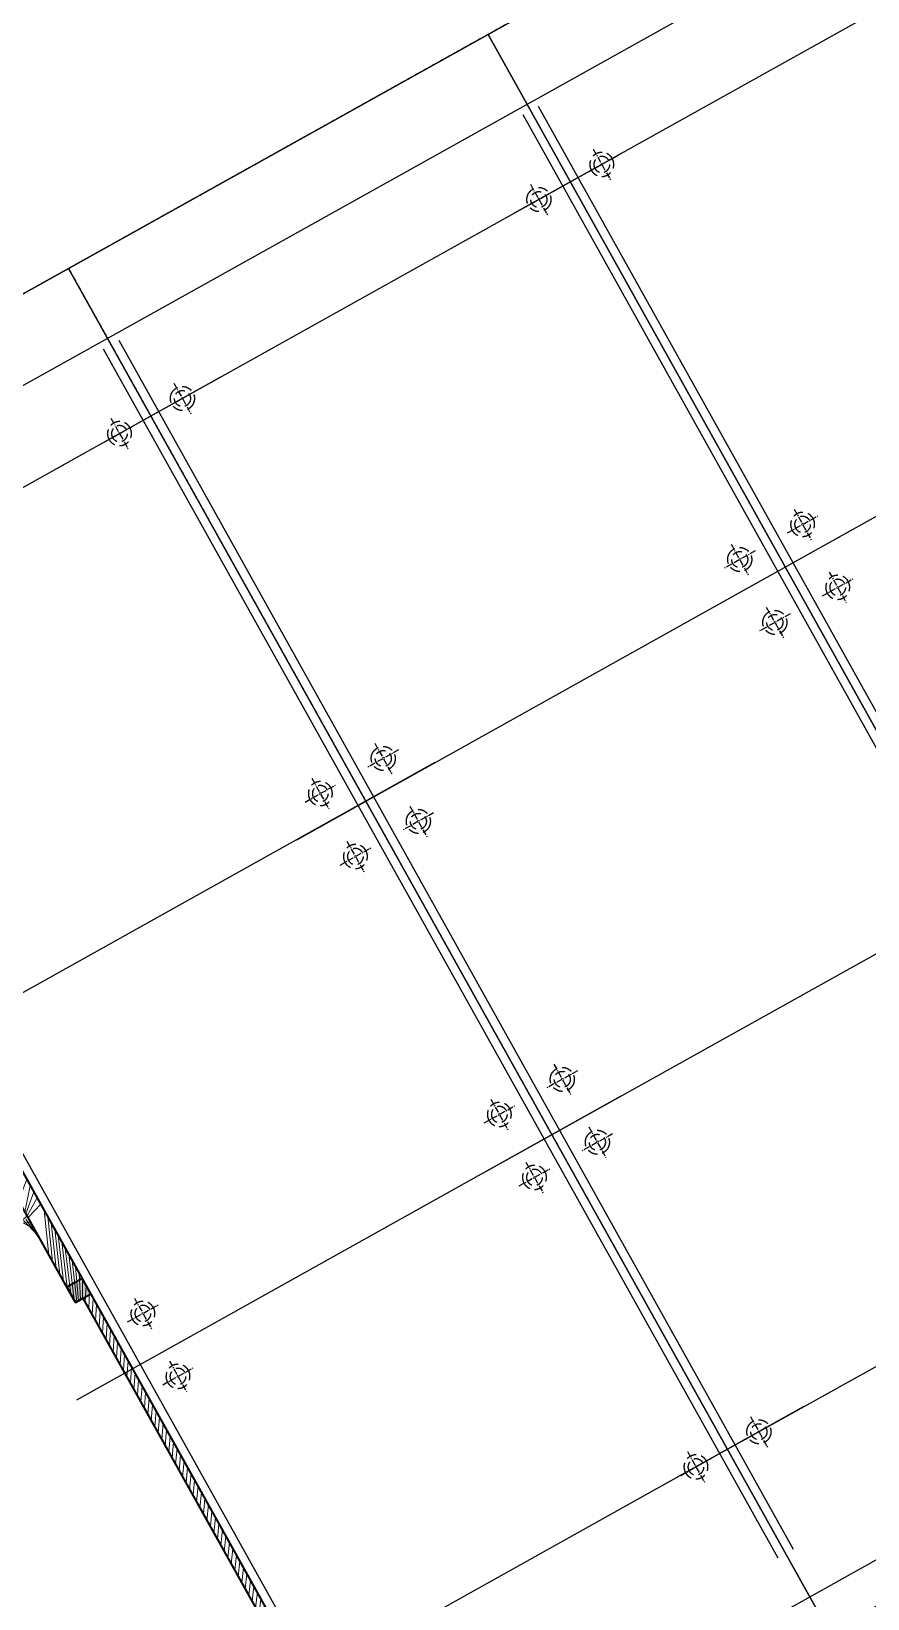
# Model space of a CAD drawing. Header units: millimetres. Extents: x 403824132 to 733479728, y 1974822364 to 2151530530.
# Drawn here: x 568825449 to 568835933, y 2063043631 to 2063063274 of the extents above; entities that cross this region are included whole.
import ezdxf

# ---------------------------------------------------------------- set-up
doc = ezdxf.new("R2010")
doc.units = ezdxf.units.MM
for name, pattern in [('CENTER', [3, 1.5, -0.5, 0.5, -0.5]), ('CENTER2', [1.125, 0.75, -0.125, 0.125, -0.125]), ('HIDDEN', [0.75, 0.5, -0.25]), ('Xref Grid (A1)$0$CENTER2', [1.125, 0.75, -0.125, 0.125, -0.125])]:
    doc.linetypes.add(name, pattern=pattern)
for name, color, linetype, lineweight in [('A-COT VACH', 2, 'Continuous', 35), ('A-HATCH', 251, 'Continuous', 5), ('A-NET THAY', 125, 'Continuous', 18), ('A-TUONG', 255, 'Continuous', 35), ('boDnv', 54, 'Continuous', 25)]:
    doc.layers.add(name, color=color, linetype=linetype, lineweight=lineweight)
for name, color, linetype in [('CDC.01.AXIS', 160, 'CENTER2'), ('ChiaLo', 128, 'CENTER'), ('datOlienke', 42, 'Continuous'), ('LoLK', 6, 'Continuous'), ('RANHGIOI', 2, 'HIDDEN'), ('ViaHeS', 32, 'Continuous'), ('Xref Grid (A1)$0$01.AXIS', 160, 'Xref Grid (A1)$0$CENTER2')]:
    doc.layers.add(name, color=color, linetype=linetype)
doc.styles.add('rms', font='romans.shx', dxfattribs={"width": 0.7, "bigfont": 'vns.shx'})
doc.linetypes.add('ADL', pattern='A,0.125,-0.15,["++",rms,S=0.5,R=0,X=0,Y=-0.2245],-1.35,1.125', length=2.75)

# ---------------------------------------------------------------- blocks, each defined once
blk = doc.blocks.new('NEN A')
at = {"layer": 'datOlienke'}
blk.add_lwpolyline([(-4.656612873077393e-10, -4.656612873077393e-10), (7.20807887474075, 6.996906685642898, 0.001635701081645356), (7.529294191859663, 19.99999999976717), (-185.539609918138, 19.99999999906868), (-186.2274579335935, 4.79076751251705), (-181.4541111353319, -0.1172014772891998), (-174.713634933345, -2.793967723846436e-09)], format="xyb", close=True, dxfattribs=at)
at = {"layer": 'LoLK'}
for points in [[(-175.0051578644197, 19.99999999930151), (-185.5396099183708, 19.99999999883585), (-186.2274579340592, 4.79076751251705), (-181.4541111341678, -0.1172014768235385), (-175.0051578632556, -0.005068918224424124)], [(-169.0051578637213, 19.99999999906868), (-175.0051578641869, 19.99999999930151), (-175.0051578637213, -0.005068918690085411), (-174.7136349494103, 9.080395102500916e-09), (-169.0051578632556, 8.847564458847046e-09)], [(-163.0051578639541, 19.99999999906868), (-169.0051578637213, 19.99999999953434), (-169.0051578634884, -1.396983861923218e-09), (-163.0051578632556, -1.396983861923218e-09)], [(-157.0051578639541, 19.99999999930151), (-163.0051578639541, 19.99999999906868), (-163.0051578632556, -1.396983861923218e-09), (-157.0051578637213, -1.396983861923218e-09)]]:
    blk.add_lwpolyline(points, close=True, dxfattribs=at)
blk = doc.blocks.new('cot 220')
at = {"layer": 'A-COT VACH'}
h = blk.add_hatch(color=256, dxfattribs=at)
h.dxf.hatch_style = 1
h.paths.add_polyline_path([(110.0000037951395, 109.9999999980937), (-109.9999962048605, 109.9999999980937), (-109.9999962048605, -110.0000000019063), (110.0000037951395, -110.0000000019063)])
blk.add_lwpolyline([(-109.9999962048605, -110.0000000019063), (110.0000037951395, -110.0000000019063), (110.0000037951395, 109.9999999980937), (-109.9999962048605, 109.9999999980937)], close=True, dxfattribs=at)
blk = doc.blocks.new('T1 T5')
at = {"layer": 'A-HATCH'}
h = blk.add_hatch(dxfattribs=at)
h.set_pattern_fill('ANSI31', color=256, scale=0.5)
h.set_pattern_definition([(45, (-235.1630081480835, 262.4999999990687), (-0.04419417382415922, 0.04419417382415922), [])])
h.paths.add_polyline_path([(6.059452053508721, -16.78000000095926), (5.331582951592281, -16.78000000095926), (4.754003960522823, -16.18613161146641), (4.596292548929341, -16.33951710816473), (5.238658853457309, -17.00000000093132), (6.059452053508721, -17.00000000093132)])
h.paths.add_polyline_path([(10.53445205360185, -1.999997674953192), (7.594451959361322, -2.000004000961781), (7.594451959361322, -2.220000000903383), (10.31445205362979, -2.220000000903383), (10.31445205362979, -11.32000000099652), (10.42445205361582, -11.32000000099652), (10.42445205361582, -16.78000000095926), (9.659452053485438, -16.78000000095926), (9.659452053485438, -16.99999600090086), (9.934452053508721, -16.99999725818634), (9.934452053508721, -17.11000000103377), (10.53445205360185, -17.11000000103377), (10.53445205360185, -17.00000000093132)])
h.paths.add_polyline_path([(3.134370991843753, -13.03311131708324), (2.914595637237653, -13.0231718251016), (2.846002210513689, -14.53986351867206), (3.480761662707664, -15.19252502382733), (3.638473074301146, -15.03913952689618), (3.07007802685257, -14.45471409475431)])
h.paths.add_polyline_path([(3.260872709215619, -10.23599046911113), (3.041097354609519, -10.22605097736232), (2.986882850527763, -11.42480560974218), (3.206658205133863, -11.43474510149099)])
h.paths.add_polyline_path([(3.491288201534189, -5.141198157332838), (3.27151284692809, -5.131258665351197), (3.163082026992925, -7.528807988623157), (3.382857381599024, -7.538747480371967)])
h.paths.add_polyline_path([(3.664451958844438, -6.71000011684373), (3.42033805209212, -6.71000011684373), (3.415363226318732, -6.820000116946176), (3.554451958858408, -6.820000116946176), (3.554451958858408, -7.200000000884756), (3.398177469731309, -7.200000000884756), (3.39320264395792, -7.310000000987202), (3.664451958844438, -7.310000000987202)])
h.paths.add_polyline_path([(3.623401400633156, -2.220000000903383), (4.794451959314756, -2.220000000903383), (4.794451959314756, -2.000000000931323), (3.413126177154481, -2.000000000931323), (3.343800060101785, -3.532892449991778), (3.5635754148243, -3.542831941740587)])
h.paths.add_polyline_path([(8.30445195932407, -2.220000000903383), (8.19445195933804, -2.220000000903383), (8.19445195933804, -3.910000117029995), (8.30445195932407, -3.910000117029995)], flags=17)
h.paths.add_polyline_path([(8.30445195932407, -4.71000011684373), (8.19445195933804, -4.71000011684373), (8.19445195933804, -5.570000116946176), (9.31326771620661, -5.570000116946176), (9.31326771620661, -3.672628061147407), (9.26326771627646, -3.65923060150817), (9.26326771627646, -5.46000011684373), (8.30445195932407, -5.46000011684373)], flags=17)
h.paths.add_polyline_path([(10.16445214871783, -9.140000000828877), (10.0544521487318, -9.140000000828877), (10.0544521487318, -10.11000000103377), (10.31445205362979, -10.11000000103377), (10.31445205362979, -10.00000000093132), (10.16445214871783, -10.00000000093132)], flags=17)
at = {"layer": 'A-NET THAY'}
blk.add_lwpolyline([(10.53445205441676, -9.313225746154785e-10), (-8.149072527885437e-10, -9.313225746154785e-10), (-0.6878480181330815, -15.20923248748295), (4.085498780943453, -20.11720147589222), (10.53445205185562, -20.00506891799159)], close=True, dxfattribs=at)
at = {"layer": 'A-TUONG'}
for points in [[(10.53445205360185, -2.000000000931323), (10.53445205360185, -17.00000000093132)], [(9.659452053485438, -16.78000000095926), (10.42445205361582, -16.78000000095926), (10.42445205361582, -11.32000000099652), (10.31445205362979, -11.32000000099652), (10.31445205362979, -2.220000000903383), (7.594451959361322, -2.220000000903383)]]:
    blk.add_lwpolyline(points, dxfattribs=at)
at = {"layer": 'Defpoints'}
blk.add_lwpolyline([(10.53445205360185, -17.00000000093132), (5.238658853457309, -17.00000000093132), (2.846002210513689, -14.53986351867206), (3.413126177154481, -2.000000000931323), (10.53445205360185, -1.999997674953192)], close=True, dxfattribs=at)
at = {"layer": 'A-COT VACH', "xscale": 0.001, "yscale": 0.001, "zscale": 0.001}
blk.add_blockref('cot 220', (10.42445204989053, -11.21000000089407), dxfattribs=at)
blk = doc.blocks.new('A$C758D662A')
at = {"linetype": 'HIDDEN', "ltscale": 500}
for radius in [300, 200]:
    blk.add_circle((2.328306436538696e-10, 0), radius, dxfattribs=at)
at = {"layer": 'CDC.01.AXIS', "ltscale": 200}
for p, q in [((2.328306436538696e-10, 437.2546297444496), (2.328306436538696e-10, -437.2546297444496)), ((437.2546297444496, 0), (-437.2546297444496, 0))]:
    blk.add_line(p, q, dxfattribs=at)
blk = doc.blocks.new('pile Plan')
at = {"xscale": 0.5, "yscale": 0.5, "zscale": 0.5}
for p in [(339.9999999998836, 14779), (5440.000004012021, 14779), (339.9999999998836, 9629.999999999985), (5440.000004012021, 9629.999999999993), (339.9999999998836, 8729.999999999985), (5440.000004012021, 8729.999999999993), (339.9999999998836, 5039.999999999999), (5440.000004012021, 5039.999999999999), (339.9999999998836, 4139.999999999999), (5440.000004012021, 4139.999999999999), (339.9999999998836, -0.9999999999967955), (5440.000004012021, -0.9999999999967955)]:
    blk.add_blockref('A$C758D662A', p, dxfattribs=at)
blk = doc.blocks.new('MBT1 A1')
at = {"layer": 'Xref Grid (A1)$0$01.AXIS', "ltscale": 500}
for p, q in [((0.1100000000558801, -1.085914304327258), (0.1100000000558801, -18.38123720376135)), ((5.890000004068018, -1.085914304327258), (5.890000004068018, -18.38123720376135)), ((-0.9880202937979519, -2.109999999871521), (6.802616562084292, -2.109999999871521)), ((-0.9880202937979519, -7.620003999873418), (6.802616562084292, -7.620003999873418)), ((-0.9880202937979519, -12.38999999987151), (6.802616562084292, -12.38999999987151)), ((-1.09465468203531, -16.88999999987152), (6.695982173846932, -16.88999999987152))]:
    blk.add_line(p, q, dxfattribs=at)
at = {"xscale": 0.001, "yscale": 0.001, "zscale": 0.001}
blk.add_blockref('pile Plan', (0.1100000000558801, -16.88999999987152), dxfattribs=at)
blk = doc.blocks.new('MBT1 A')
at = {"layer": 'LoLK'}
for name, p in [('NEN A', (4.656612873077393e-10, 4.656612873077393e-10)), ('T1 T5', (-185.5396099187201, 19.99999999976717)), ('MBT1 A1', (-169.0051578641869, 20.00000000116415))]:
    blk.add_blockref(name, p, dxfattribs=at)
at = {"layer": 'LoLK', "xscale": -1}
for p in [(-169.0051578653511, 20.00000000116415), (-157.0051578644197, 20.00000000116415)]:
    blk.add_blockref('MBT1 A1', p, dxfattribs=at)

msp = doc.modelspace()

# ---------------------------------------------------------------- linework, layer by layer
at = {"layer": 'boDnv', "color": 10, "linetype": 'ADL', "ltscale": 0.25, "elevation": 0.2756072640632745}
msp.add_lwpolyline([(568982929.51908, 2063126083.266613), (568985590.2476553, 2063134957.335594, 0.001456010128307968), (568980186.1948748, 2063145234.262282), (568812755.8394694, 2063051808.977506), (568818965.849965, 2063039392.62271), (568824715.7978928, 2063037674.622751), (568830196.5555801, 2063040859.051592)], format="xyb", close=True, dxfattribs=at)
at = {"layer": 'ChiaLo', "ltscale": 5, "elevation": 0.2756072640632745}
for points in [[(568904036.805307, 2063080912.548038), (568894258.7211385, 2063098436.156462), (568811429.4851071, 2063052217.86501)], [(568831173.7308024, 2063063235.053454), (568840951.8149719, 2063045711.445028)], [(568825916.6482743, 2063060301.628204), (568835694.7324439, 2063042778.019777)], [(568820659.5657462, 2063057368.202953), (568830440.128131, 2063039840.15324)]]:
    msp.add_lwpolyline(points, dxfattribs=at)
at = {"layer": 'datOlienke', "elevation": 0.2756072640632745}
msp.add_lwpolyline([(568983773.7428663, 2063125405.352705), (568986668.5033273, 2063135059.96545, 0.001635701081645356), (568980592.6788551, 2063146610.064749), (568811429.4851071, 2063052217.86501), (568818262.6639128, 2063038555.541493), (568824844.5036157, 2063036588.984494), (568830693.0766002, 2063039987.121313)], format="xyb", close=True, dxfattribs=at)
at = {"layer": 'LoLK', "elevation": 0.2756072640632745}
for points in [[(568836430.8133303, 2063066168.478705), (568831173.7308024, 2063063235.053455), (568840951.8149718, 2063045711.445028), (568846208.8974996, 2063048644.870279)], [(568831173.7308024, 2063063235.053455), (568825916.6482742, 2063060301.628205), (568835694.7324437, 2063042778.019778), (568840951.8149718, 2063045711.445028)], [(568825916.6482745, 2063060301.628204), (568820659.5657461, 2063057368.202953), (568830440.1281307, 2063039840.153241), (568830693.0765803, 2063039987.121315), (568835694.7324388, 2063042778.019787)], [(568820659.565746, 2063057368.202953), (568811429.4851071, 2063052217.86501), (568818262.6639125, 2063038555.541493), (568824844.5036165, 2063036588.984494), (568830440.1281308, 2063039840.153241)]]:
    msp.add_lwpolyline(points, close=True, dxfattribs=at)
at = {"layer": 'RANHGIOI', "color": 1, "ltscale": 9, "const_width": 1003.354102868895, "elevation": 0.2756072640632745}
msp.add_lwpolyline([(568027417.9867849, 2062707080.704914), (568477714.6616429, 2062858198.057619, 0.05068378633206799), (568659226.3059518, 2062940361.529138), (568830693.0765748, 2063039987.121302), (568989907.0058159, 2063128827.682163, 0.006594107435328542), (568965116.8653734, 2063175230.848447), (568832458.8889688, 2063415855.334484), (568813990.2948691, 2063406130.170882), (568472183.210419, 2063257141.541172), (568471334.5441779, 2063256777.558985, -0.005137433380439285), (568437316.5563966, 2063242599.77521)], format="xyb", dxfattribs=at)
at = {"layer": 'ViaHeS', "elevation": 0.2756072640632745}
msp.add_lwpolyline([(568980592.678855, 2063146610.064749), (568978236.5271969, 2063151040.276521), (568809183.0933805, 2063056709.322265), (568811429.4851072, 2063052217.86501), (568980592.6788546, 2063146610.064748)], dxfattribs=at)

# ---------------------------------------------------------------- block references
at = {"layer": 'LoLK', "xscale": 1003.354102868896, "yscale": 1003.354102868896, "zscale": 1003.354102868896, "rotation": 29.16129448356799}
msp.add_blockref('MBT1 A', (568983773.7428207, 2063125405.352798, 0.2756072640632745), dxfattribs=at)

doc.saveas('drawing.dxf')
